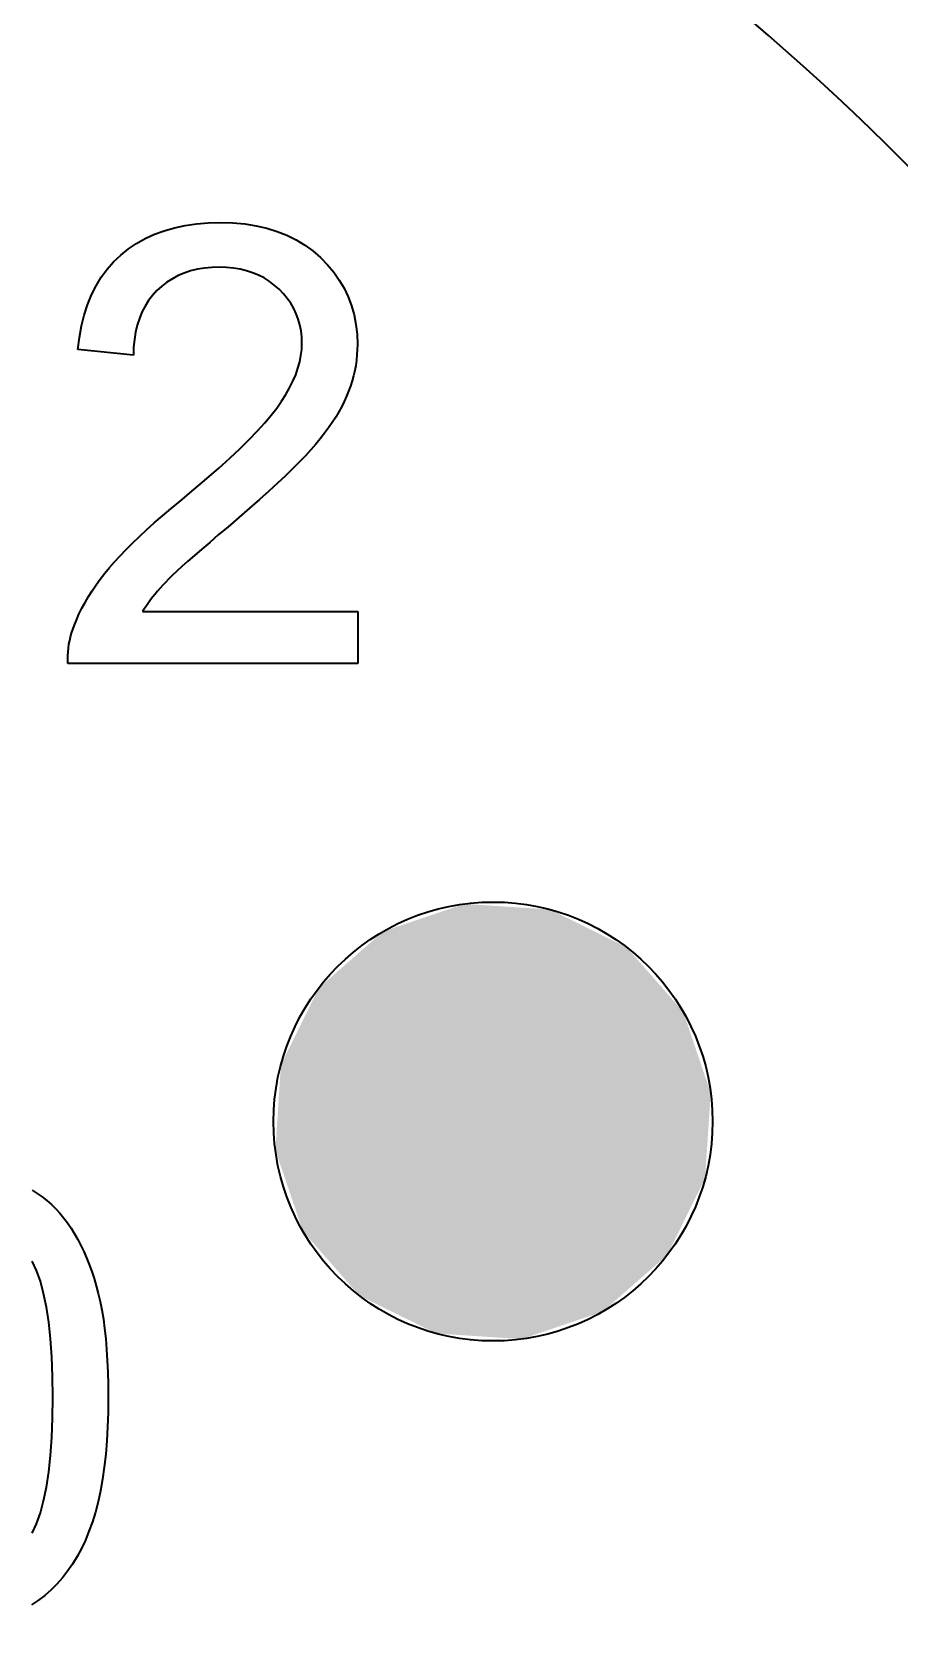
# Model space of a CAD drawing. Extents: x 23 to 417, y 3 to 294.
# Drawn here: x 371.069 to 373.637, y 99.157 to 103.936 of the extents above; entities that cross this region are included whole.
import ezdxf

# ---------------------------------------------------------------- set-up
doc = ezdxf.new("R2010")
doc.units = 0
doc.layers.get('0').update_dxf_attribs({"lineweight": 13})

# ---------------------------------------------------------------- blocks, each defined once
blk = doc.blocks.new('BLOCK2368')
at = {"color": 7, "lineweight": 5}
for points in [[(138.2359, 34.2367), (137.7578, 33.2673), (137.6928, 33.7605), (137.6763, 33.5075)], [(138.2359, 34.2367), (137.6928, 33.7605), (137.9957, 34.1552), (137.805, 33.988)], [(138.2359, 34.2367), (138.1525, 32.9645), (137.7578, 33.2673), (137.925, 33.0766)], [(138.2359, 34.2367), (138.6457, 33.0294), (138.1525, 32.9645), (138.4055, 32.9479)], [(138.2359, 34.2367), (138.4889, 34.2202), (138.8836, 33.9173), (138.7164, 34.108)], [(138.2359, 34.2367), (138.8836, 33.9173), (138.9485, 33.4241), (138.9651, 33.6771)], [(138.2359, 34.2367), (138.9485, 33.4241), (138.6457, 33.0294), (138.8364, 33.1966)]]:
    blk.add_solid(points, dxfattribs=at)

msp = doc.modelspace()

# ---------------------------------------------------------------- linework, layer by layer
at = {"color": 7, "lineweight": 35, "ltscale": 0.000787046}
msp.add_line((371.4597, 103.348), (371.49, 103.3567), dxfattribs=at)
at = {"color": 7, "lineweight": 35, "ltscale": 0.000812126}
msp.add_line((371.49, 103.3567), (371.5218, 103.3634), dxfattribs=at)
at = {"color": 7, "lineweight": 35, "ltscale": 0.000841738}
msp.add_line((371.5218, 103.3634), (371.5551, 103.3682), dxfattribs=at)
at = {"color": 7, "lineweight": 35, "ltscale": 0.000872839}
msp.add_line((371.5551, 103.3682), (371.5899, 103.3711), dxfattribs=at)
at = {"color": 7, "lineweight": 35, "ltscale": 0.000907842}
msp.add_line((371.5899, 103.3711), (371.6262, 103.372), dxfattribs=at)
at = {"color": 7, "lineweight": 35, "ltscale": 0.000916797}
msp.add_line((371.6262, 103.372), (371.6629, 103.371), dxfattribs=at)
at = {"color": 7, "lineweight": 35, "ltscale": 0.000880204}
msp.add_line((371.6629, 103.371), (371.6979, 103.3679), dxfattribs=at)
at = {"color": 7, "lineweight": 35, "ltscale": 0.000848122}
msp.add_line((371.6979, 103.3679), (371.7315, 103.3627), dxfattribs=at)
at = {"color": 7, "lineweight": 35, "ltscale": 0.000819751}
msp.add_line((371.7315, 103.3627), (371.7634, 103.3554), dxfattribs=at)
at = {"color": 7, "lineweight": 35, "ltscale": 0.000794664}
msp.add_line((371.7634, 103.3554), (371.7938, 103.3461), dxfattribs=at)
at = {"color": 7, "lineweight": 35, "ltscale": 0.000732018}
msp.add_line((371.3537, 103.2941), (371.3779, 103.3105), dxfattribs=at)
at = {"color": 7, "lineweight": 35, "ltscale": 0.000738019}
msp.add_line((371.3779, 103.3105), (371.4037, 103.3249), dxfattribs=at)
at = {"color": 7, "lineweight": 35, "ltscale": 0.000749575}
msp.add_line((371.4037, 103.3249), (371.4309, 103.3374), dxfattribs=at)
at = {"color": 7, "lineweight": 35, "ltscale": 0.000767219}
msp.add_line((371.4309, 103.3374), (371.4597, 103.348), dxfattribs=at)
at = {"color": 7, "lineweight": 35, "ltscale": 0.000775593}
msp.add_line((371.7938, 103.3461), (371.8227, 103.3347), dxfattribs=at)
at = {"color": 7, "lineweight": 35, "ltscale": 0.000760245}
msp.add_line((371.8227, 103.3347), (371.8499, 103.3212), dxfattribs=at)
at = {"color": 7, "lineweight": 35, "ltscale": 0.000751167}
msp.add_line((371.8499, 103.3212), (371.8756, 103.3057), dxfattribs=at)
at = {"color": 7, "lineweight": 35, "ltscale": 0.000747791}
msp.add_line((371.8756, 103.3057), (371.8998, 103.288), dxfattribs=at)
at = {"color": 7, "lineweight": 35, "ltscale": 0.000728162}
msp.add_line((371.3099, 103.2557), (371.3309, 103.2758), dxfattribs=at)
at = {"color": 7, "lineweight": 35, "ltscale": 0.000729103}
msp.add_line((371.3309, 103.2758), (371.3537, 103.2941), dxfattribs=at)
at = {"color": 7, "lineweight": 35, "ltscale": 0.000750056}
msp.add_line((371.8998, 103.288), (371.9224, 103.2683), dxfattribs=at)
at = {"color": 7, "lineweight": 35, "ltscale": 0.000741726}
msp.add_line((371.9224, 103.2683), (371.9431, 103.2471), dxfattribs=at)
at = {"color": 7, "lineweight": 35, "ltscale": 0.0007425}
msp.add_line((371.2578, 103.1849), (371.2733, 103.2102), dxfattribs=at)
at = {"color": 7, "lineweight": 35, "ltscale": 0.00073259}
msp.add_line((371.2733, 103.2102), (371.2907, 103.2339), dxfattribs=at)
at = {"color": 7, "lineweight": 35, "ltscale": 0.000727395}
msp.add_line((371.2907, 103.2339), (371.3099, 103.2557), dxfattribs=at)
at = {"color": 7, "lineweight": 35, "ltscale": 0.000482012}
msp.add_line((371.5009, 103.215), (371.4839, 103.206), dxfattribs=at)
at = {"color": 7, "lineweight": 35, "ltscale": 0.000488907}
msp.add_line((371.5189, 103.2226), (371.5009, 103.215), dxfattribs=at)
at = {"color": 7, "lineweight": 35, "ltscale": 0.000496989}
msp.add_line((371.5378, 103.2288), (371.5189, 103.2226), dxfattribs=at)
at = {"color": 7, "lineweight": 35, "ltscale": 0.000510549}
msp.add_line((371.5577, 103.2337), (371.5378, 103.2288), dxfattribs=at)
at = {"color": 7, "lineweight": 35, "ltscale": 0.00052586}
msp.add_line((371.5784, 103.2372), (371.5577, 103.2337), dxfattribs=at)
at = {"color": 7, "lineweight": 35, "ltscale": 0.000543998}
msp.add_line((371.6001, 103.2392), (371.5784, 103.2372), dxfattribs=at)
at = {"color": 7, "lineweight": 35, "ltscale": 0.000565604}
msp.add_line((371.6227, 103.2399), (371.6001, 103.2392), dxfattribs=at)
at = {"color": 7, "lineweight": 35, "ltscale": 0.000534842}
msp.add_line((371.6441, 103.2393), (371.6227, 103.2399), dxfattribs=at)
at = {"color": 7, "lineweight": 35, "ltscale": 0.000517026}
msp.add_line((371.6647, 103.2373), (371.6441, 103.2393), dxfattribs=at)
at = {"color": 7, "lineweight": 35, "ltscale": 0.000500584}
msp.add_line((371.6844, 103.2341), (371.6647, 103.2373), dxfattribs=at)
at = {"color": 7, "lineweight": 35, "ltscale": 0.000486661}
msp.add_line((371.7033, 103.2295), (371.6844, 103.2341), dxfattribs=at)
at = {"color": 7, "lineweight": 35, "ltscale": 0.000475489}
msp.add_line((371.7214, 103.2236), (371.7033, 103.2295), dxfattribs=at)
at = {"color": 7, "lineweight": 35, "ltscale": 0.00046823}
msp.add_line((371.7387, 103.2164), (371.7214, 103.2236), dxfattribs=at)
at = {"color": 7, "lineweight": 35, "ltscale": 0.000462851}
msp.add_line((371.7552, 103.208), (371.7387, 103.2164), dxfattribs=at)
at = {"color": 7, "lineweight": 35, "ltscale": 0.000724215}
msp.add_line((371.9431, 103.2471), (371.9617, 103.2248), dxfattribs=at)
at = {"color": 7, "lineweight": 35, "ltscale": 0.000710485}
msp.add_line((371.9617, 103.2248), (371.978, 103.2016), dxfattribs=at)
at = {"color": 7, "lineweight": 35, "ltscale": 0.00075803}
msp.add_line((371.2442, 103.1578), (371.2578, 103.1849), dxfattribs=at)
at = {"color": 7, "lineweight": 35, "ltscale": 0.00048717}
msp.add_line((371.4382, 103.1707), (371.4251, 103.1564), dxfattribs=at)
at = {"color": 7, "lineweight": 35, "ltscale": 0.00048538}
msp.add_line((371.4525, 103.1839), (371.4382, 103.1707), dxfattribs=at)
at = {"color": 7, "lineweight": 35, "ltscale": 0.000481197}
msp.add_line((371.4678, 103.1957), (371.4525, 103.1839), dxfattribs=at)
at = {"color": 7, "lineweight": 35, "ltscale": 0.000478967}
msp.add_line((371.4839, 103.206), (371.4678, 103.1957), dxfattribs=at)
at = {"color": 7, "lineweight": 35, "ltscale": 0.000460964}
msp.add_line((371.7708, 103.1982), (371.7552, 103.208), dxfattribs=at)
at = {"color": 7, "lineweight": 35, "ltscale": 0.000461981}
msp.add_line((371.7856, 103.1871), (371.7708, 103.1982), dxfattribs=at)
at = {"color": 7, "lineweight": 35, "ltscale": 0.000466554}
msp.add_line((371.7996, 103.1748), (371.7856, 103.1871), dxfattribs=at)
at = {"color": 7, "lineweight": 35, "ltscale": 0.000463987}
msp.add_line((371.8125, 103.1614), (371.7996, 103.1748), dxfattribs=at)
at = {"color": 7, "lineweight": 35, "ltscale": 0.000701423}
msp.add_line((371.978, 103.2016), (371.9922, 103.1774), dxfattribs=at)
at = {"color": 7, "lineweight": 35, "ltscale": 0.000698284}
msp.add_line((371.9922, 103.1774), (372.0042, 103.1521), dxfattribs=at)
at = {"color": 7, "lineweight": 35, "ltscale": 0.000803584}
msp.add_line((371.2226, 103.0983), (371.2325, 103.1289), dxfattribs=at)
at = {"color": 7, "lineweight": 35, "ltscale": 0.000779}
msp.add_line((371.2325, 103.1289), (371.2442, 103.1578), dxfattribs=at)
at = {"color": 7, "lineweight": 35, "ltscale": 0.000494161}
msp.add_line((371.4029, 103.1245), (371.3938, 103.1069), dxfattribs=at)
at = {"color": 7, "lineweight": 35, "ltscale": 0.000487195}
msp.add_line((371.4133, 103.141), (371.4029, 103.1245), dxfattribs=at)
at = {"color": 7, "lineweight": 35, "ltscale": 0.000485412}
msp.add_line((371.4251, 103.1564), (371.4133, 103.141), dxfattribs=at)
at = {"color": 7, "lineweight": 35, "ltscale": 0.000452207}
msp.add_line((371.824, 103.1475), (371.8125, 103.1614), dxfattribs=at)
at = {"color": 7, "lineweight": 35, "ltscale": 0.00044299}
msp.add_line((371.8342, 103.133), (371.824, 103.1475), dxfattribs=at)
at = {"color": 7, "lineweight": 35, "ltscale": 0.000437349}
msp.add_line((371.843, 103.1178), (371.8342, 103.133), dxfattribs=at)
at = {"color": 7, "lineweight": 35, "ltscale": 0.000435205}
msp.add_line((371.8505, 103.1021), (371.843, 103.1178), dxfattribs=at)
at = {"color": 7, "lineweight": 35, "ltscale": 0.000699868}
msp.add_line((372.0042, 103.1521), (372.014, 103.1259), dxfattribs=at)
at = {"color": 7, "lineweight": 35, "ltscale": 0.000706334}
msp.add_line((372.014, 103.1259), (372.0217, 103.0987), dxfattribs=at)
at = {"color": 7, "lineweight": 35, "ltscale": 0.000866404}
msp.add_line((371.2084, 103.0319), (371.2146, 103.066), dxfattribs=at)
at = {"color": 7, "lineweight": 35, "ltscale": 0.000833267}
msp.add_line((371.2146, 103.066), (371.2226, 103.0983), dxfattribs=at)
at = {"color": 7, "lineweight": 35, "ltscale": 0.000533819}
msp.add_line((371.3798, 103.0686), (371.3748, 103.0478), dxfattribs=at)
at = {"color": 7, "lineweight": 35, "ltscale": 0.000516916}
msp.add_line((371.3862, 103.0883), (371.3798, 103.0686), dxfattribs=at)
at = {"color": 7, "lineweight": 35, "ltscale": 0.000503471}
msp.add_line((371.3938, 103.1069), (371.3862, 103.0883), dxfattribs=at)
at = {"color": 7, "lineweight": 35, "ltscale": 0.000434517}
msp.add_line((371.8566, 103.0858), (371.8505, 103.1021), dxfattribs=at)
at = {"color": 7, "lineweight": 35, "ltscale": 0.000438943}
msp.add_line((371.8613, 103.0689), (371.8566, 103.0858), dxfattribs=at)
at = {"color": 7, "lineweight": 35, "ltscale": 0.000445653}
msp.add_line((371.8647, 103.0514), (371.8613, 103.0689), dxfattribs=at)
at = {"color": 7, "lineweight": 35, "ltscale": 0.000718157}
msp.add_line((372.0217, 103.0987), (372.0271, 103.0705), dxfattribs=at)
at = {"color": 7, "lineweight": 35, "ltscale": 0.00073461}
msp.add_line((372.0271, 103.0705), (372.0304, 103.0413), dxfattribs=at)
at = {"color": 7, "lineweight": 35, "ltscale": 0.000901986}
msp.add_line((371.2041, 102.9961), (371.2084, 103.0319), dxfattribs=at)
at = {"color": 7, "lineweight": 35, "ltscale": 0.000574981}
msp.add_line((371.3713, 103.026), (371.3691, 103.0031), dxfattribs=at)
at = {"color": 7, "lineweight": 35, "ltscale": 0.000552251}
msp.add_line((371.3748, 103.0478), (371.3713, 103.026), dxfattribs=at)
at = {"color": 7, "lineweight": 35, "ltscale": 0.000455092}
msp.add_line((371.8667, 103.0334), (371.8647, 103.0514), dxfattribs=at)
at = {"color": 7, "lineweight": 35, "ltscale": 0.00046694}
msp.add_line((371.8674, 103.0147), (371.8667, 103.0334), dxfattribs=at)
at = {"color": 7, "lineweight": 35, "ltscale": 0.000754735}
msp.add_line((372.0304, 103.0413), (372.0315, 103.0111), dxfattribs=at)
at = {"color": 7, "lineweight": 35, "ltscale": 0.004123}
msp.add_line((371.3682, 102.9792), (371.2041, 102.9961), dxfattribs=at)
at = {"color": 7, "lineweight": 35, "ltscale": 0.000598951}
msp.add_line((371.3691, 103.0031), (371.3682, 102.9792), dxfattribs=at)
at = {"color": 7, "lineweight": 35, "ltscale": 0.000475382}
msp.add_line((371.8607, 102.9594), (371.8644, 102.9781), dxfattribs=at)
at = {"color": 7, "lineweight": 35, "ltscale": 0.000464024}
msp.add_line((371.8644, 102.9781), (371.8667, 102.9965), dxfattribs=at)
at = {"color": 7, "lineweight": 35, "ltscale": 0.00045565}
msp.add_line((371.8667, 102.9965), (371.8674, 103.0147), dxfattribs=at)
at = {"color": 7, "lineweight": 35, "ltscale": 0.000389327}
msp.add_line((372.0302, 102.98), (372.0286, 102.9645), dxfattribs=at)
at = {"color": 7, "lineweight": 35, "ltscale": 0.000388521}
msp.add_line((372.0312, 102.9955), (372.0302, 102.98), dxfattribs=at)
at = {"color": 7, "lineweight": 35, "ltscale": 0.000389886}
msp.add_line((372.0315, 103.0111), (372.0312, 102.9955), dxfattribs=at)
at = {"color": 7, "lineweight": 35, "ltscale": 0.000505652}
msp.add_line((371.8488, 102.9215), (371.8555, 102.9405), dxfattribs=at)
at = {"color": 7, "lineweight": 35, "ltscale": 0.00048918}
msp.add_line((371.8555, 102.9405), (371.8607, 102.9594), dxfattribs=at)
at = {"color": 7, "lineweight": 35, "ltscale": 0.000392676}
msp.add_line((372.0235, 102.9338), (372.02, 102.9184), dxfattribs=at)
at = {"color": 7, "lineweight": 35, "ltscale": 0.000390921}
msp.add_line((372.0264, 102.9491), (372.0235, 102.9338), dxfattribs=at)
at = {"color": 7, "lineweight": 35, "ltscale": 0.000389448}
msp.add_line((372.0286, 102.9645), (372.0264, 102.9491), dxfattribs=at)
at = {"color": 7, "lineweight": 35, "ltscale": 0.000567628}
msp.add_line((371.8197, 102.8629), (371.8309, 102.8826), dxfattribs=at)
at = {"color": 7, "lineweight": 35, "ltscale": 0.000545147}
msp.add_line((371.8309, 102.8826), (371.8406, 102.9022), dxfattribs=at)
at = {"color": 7, "lineweight": 35, "ltscale": 0.000524387}
msp.add_line((371.8406, 102.9022), (371.8488, 102.9215), dxfattribs=at)
at = {"color": 7, "lineweight": 35, "ltscale": 0.000402514}
msp.add_line((372.011, 102.888), (372.0056, 102.8728), dxfattribs=at)
at = {"color": 7, "lineweight": 35, "ltscale": 0.000398835}
msp.add_line((372.0158, 102.9032), (372.011, 102.888), dxfattribs=at)
at = {"color": 7, "lineweight": 35, "ltscale": 0.000395316}
msp.add_line((372.02, 102.9184), (372.0158, 102.9032), dxfattribs=at)
at = {"color": 7, "lineweight": 35, "ltscale": 0.000616071}
msp.add_line((371.793, 102.8227), (371.8071, 102.8429), dxfattribs=at)
at = {"color": 7, "lineweight": 35, "ltscale": 0.000591155}
msp.add_line((371.8071, 102.8429), (371.8197, 102.8629), dxfattribs=at)
at = {"color": 7, "lineweight": 35, "ltscale": 0.000441225}
msp.add_line((371.9851, 102.8273), (371.9766, 102.8118), dxfattribs=at)
at = {"color": 7, "lineweight": 35, "ltscale": 0.00042801}
msp.add_line((371.9927, 102.8426), (371.9851, 102.8273), dxfattribs=at)
at = {"color": 7, "lineweight": 35, "ltscale": 0.000415519}
msp.add_line((371.9996, 102.8577), (371.9927, 102.8426), dxfattribs=at)
at = {"color": 7, "lineweight": 35, "ltscale": 0.000406379}
msp.add_line((372.0056, 102.8728), (371.9996, 102.8577), dxfattribs=at)
at = {"color": 7, "lineweight": 35, "ltscale": 0.000735794}
msp.add_line((371.7576, 102.7792), (371.7766, 102.8017), dxfattribs=at)
at = {"color": 7, "lineweight": 35, "ltscale": 0.000665199}
msp.add_line((371.7766, 102.8017), (371.793, 102.8227), dxfattribs=at)
at = {"color": 7, "lineweight": 35, "ltscale": 0.000484594}
msp.add_line((371.9571, 102.7804), (371.9461, 102.7644), dxfattribs=at)
at = {"color": 7, "lineweight": 35, "ltscale": 0.00046989}
msp.add_line((371.9673, 102.7962), (371.9571, 102.7804), dxfattribs=at)
at = {"color": 7, "lineweight": 35, "ltscale": 0.000455016}
msp.add_line((371.9766, 102.8118), (371.9673, 102.7962), dxfattribs=at)
at = {"color": 7, "lineweight": 35, "ltscale": 0.000882047}
msp.add_line((371.7113, 102.7299), (371.7359, 102.7553), dxfattribs=at)
at = {"color": 7, "lineweight": 35, "ltscale": 0.000808806}
msp.add_line((371.7359, 102.7553), (371.7576, 102.7792), dxfattribs=at)
at = {"color": 7, "lineweight": 35, "ltscale": 0.000532968}
msp.add_line((371.9215, 102.732), (371.908, 102.7156), dxfattribs=at)
at = {"color": 7, "lineweight": 35, "ltscale": 0.000515825}
msp.add_line((371.9342, 102.7483), (371.9215, 102.732), dxfattribs=at)
at = {"color": 7, "lineweight": 35, "ltscale": 0.000500123}
msp.add_line((371.9461, 102.7644), (371.9342, 102.7483), dxfattribs=at)
at = {"color": 7, "lineweight": 35, "ltscale": 0.001031}
msp.add_line((371.6541, 102.6748), (371.6841, 102.7031), dxfattribs=at)
at = {"color": 7, "lineweight": 35, "ltscale": 0.000955583}
msp.add_line((371.6841, 102.7031), (371.7113, 102.7299), dxfattribs=at)
at = {"color": 7, "lineweight": 35, "ltscale": 0.000585495}
msp.add_line((371.8936, 102.699), (371.8778, 102.6817), dxfattribs=at)
at = {"color": 7, "lineweight": 35, "ltscale": 0.000549109}
msp.add_line((371.908, 102.7156), (371.8936, 102.699), dxfattribs=at)
at = {"color": 7, "lineweight": 35, "ltscale": 0.001181}
msp.add_line((371.5858, 102.614), (371.6213, 102.6451), dxfattribs=at)
at = {"color": 7, "lineweight": 35, "ltscale": 0.001106}
msp.add_line((371.6213, 102.6451), (371.6541, 102.6748), dxfattribs=at)
at = {"color": 7, "lineweight": 35, "ltscale": 0.00075471}
msp.add_line((371.8403, 102.6434), (371.8187, 102.6224), dxfattribs=at)
at = {"color": 7, "lineweight": 35, "ltscale": 0.000698163}
msp.add_line((371.86, 102.6632), (371.8403, 102.6434), dxfattribs=at)
at = {"color": 7, "lineweight": 35, "ltscale": 0.000641184}
msp.add_line((371.8778, 102.6817), (371.86, 102.6632), dxfattribs=at)
at = {"color": 7, "lineweight": 35, "ltscale": 0.001256}
msp.add_line((371.5475, 102.5814), (371.5858, 102.614), dxfattribs=at)
at = {"color": 7, "lineweight": 35, "ltscale": 0.000868328}
msp.add_line((371.7951, 102.6001), (371.7695, 102.5766), dxfattribs=at)
at = {"color": 7, "lineweight": 35, "ltscale": 0.000811072}
msp.add_line((371.8187, 102.6224), (371.7951, 102.6001), dxfattribs=at)
at = {"color": 7, "lineweight": 35, "ltscale": 0.00086569}
msp.add_line((371.4799, 102.5253), (371.5065, 102.5474), dxfattribs=at)
at = {"color": 7, "lineweight": 35, "ltscale": 0.001333}
for p, q in [((371.5065, 102.5474), (371.5475, 102.5814)), ((371.123, 99.7209), (371.1267, 99.7741))]:
    msp.add_line(p, q, dxfattribs=at)
at = {"color": 7, "lineweight": 35, "ltscale": 0.000983133}
msp.add_line((371.7419, 102.5519), (371.7124, 102.5259), dxfattribs=at)
at = {"color": 7, "lineweight": 35, "ltscale": 0.000926067}
msp.add_line((371.7695, 102.5766), (371.7419, 102.5519), dxfattribs=at)
at = {"color": 7, "lineweight": 35, "ltscale": 0.000799659}
msp.add_line((371.4303, 102.4827), (371.4545, 102.5037), dxfattribs=at)
at = {"color": 7, "lineweight": 35, "ltscale": 0.000832443}
msp.add_line((371.4545, 102.5037), (371.4799, 102.5253), dxfattribs=at)
at = {"color": 7, "lineweight": 35, "ltscale": 0.001097}
msp.add_line((371.6809, 102.4987), (371.6475, 102.4702), dxfattribs=at)
at = {"color": 7, "lineweight": 35, "ltscale": 0.00104}
msp.add_line((371.7124, 102.5259), (371.6809, 102.4987), dxfattribs=at)
at = {"color": 7, "lineweight": 35, "ltscale": 0.000733397}
msp.add_line((371.386, 102.4423), (371.4075, 102.4622), dxfattribs=at)
at = {"color": 7, "lineweight": 35, "ltscale": 0.000766593}
msp.add_line((371.4075, 102.4622), (371.4303, 102.4827), dxfattribs=at)
at = {"color": 7, "lineweight": 35, "ltscale": 0.000841569}
msp.add_line((371.6198, 102.4469), (371.5942, 102.4251), dxfattribs=at)
at = {"color": 7, "lineweight": 35, "ltscale": 0.000905521}
msp.add_line((371.6475, 102.4702), (371.6198, 102.4469), dxfattribs=at)
at = {"color": 7, "lineweight": 35, "ltscale": 0.000637252}
msp.add_line((371.3291, 102.3856), (371.3468, 102.404), dxfattribs=at)
at = {"color": 7, "lineweight": 35, "ltscale": 0.000669069}
msp.add_line((371.3468, 102.404), (371.3658, 102.4229), dxfattribs=at)
at = {"color": 7, "lineweight": 35, "ltscale": 0.000701113}
msp.add_line((371.3658, 102.4229), (371.386, 102.4423), dxfattribs=at)
at = {"color": 7, "lineweight": 35, "ltscale": 0.000712915}
msp.add_line((371.5706, 102.4048), (371.549, 102.3861), dxfattribs=at)
at = {"color": 7, "lineweight": 35, "ltscale": 0.000776853}
msp.add_line((371.5942, 102.4251), (371.5706, 102.4048), dxfattribs=at)
at = {"color": 7, "lineweight": 35, "ltscale": 0.000552066}
msp.add_line((371.2836, 102.3334), (371.2977, 102.3505), dxfattribs=at)
at = {"color": 7, "lineweight": 35, "ltscale": 0.000573595}
msp.add_line((371.2977, 102.3505), (371.3128, 102.3678), dxfattribs=at)
at = {"color": 7, "lineweight": 35, "ltscale": 0.000605447}
msp.add_line((371.3128, 102.3678), (371.3291, 102.3856), dxfattribs=at)
at = {"color": 7, "lineweight": 35, "ltscale": 0.000520208}
msp.add_line((371.5122, 102.3534), (371.4968, 102.3394), dxfattribs=at)
at = {"color": 7, "lineweight": 35, "ltscale": 0.000584053}
msp.add_line((371.5296, 102.369), (371.5122, 102.3534), dxfattribs=at)
at = {"color": 7, "lineweight": 35, "ltscale": 0.000648648}
msp.add_line((371.549, 102.3861), (371.5296, 102.369), dxfattribs=at)
at = {"color": 7, "lineweight": 35, "ltscale": 0.00053068}
msp.add_line((371.2578, 102.2992), (371.2703, 102.3163), dxfattribs=at)
at = {"color": 7, "lineweight": 35, "ltscale": 0.000541792}
msp.add_line((371.2703, 102.3163), (371.2836, 102.3334), dxfattribs=at)
at = {"color": 7, "lineweight": 35, "ltscale": 0.000293666}
msp.add_line((371.4631, 102.3066), (371.4551, 102.298), dxfattribs=at)
at = {"color": 7, "lineweight": 35, "ltscale": 0.000327892}
msp.add_line((371.4722, 102.316), (371.4631, 102.3066), dxfattribs=at)
at = {"color": 7, "lineweight": 35, "ltscale": 0.000392445}
msp.add_line((371.4835, 102.3269), (371.4722, 102.316), dxfattribs=at)
at = {"color": 7, "lineweight": 35, "ltscale": 0.000455732}
msp.add_line((371.4968, 102.3394), (371.4835, 102.3269), dxfattribs=at)
at = {"color": 7, "lineweight": 35, "ltscale": 0.000501378}
msp.add_line((371.2252, 102.2474), (371.2353, 102.2647), dxfattribs=at)
at = {"color": 7, "lineweight": 35, "ltscale": 0.000510874}
msp.add_line((371.2353, 102.2647), (371.2462, 102.282), dxfattribs=at)
at = {"color": 7, "lineweight": 35, "ltscale": 0.000519495}
msp.add_line((371.2462, 102.282), (371.2578, 102.2992), dxfattribs=at)
at = {"color": 7, "lineweight": 35, "ltscale": 0.00026801}
msp.add_line((371.4192, 102.2548), (371.4129, 102.2462), dxfattribs=at)
at = {"color": 7, "lineweight": 35, "ltscale": 0.000272364}
msp.add_line((371.4258, 102.2635), (371.4192, 102.2548), dxfattribs=at)
at = {"color": 7, "lineweight": 35, "ltscale": 0.000275634}
msp.add_line((371.4327, 102.2721), (371.4258, 102.2635), dxfattribs=at)
at = {"color": 7, "lineweight": 35, "ltscale": 0.000281039}
msp.add_line((371.4399, 102.2808), (371.4327, 102.2721), dxfattribs=at)
at = {"color": 7, "lineweight": 35, "ltscale": 0.000284749}
msp.add_line((371.4473, 102.2894), (371.4399, 102.2808), dxfattribs=at)
at = {"color": 7, "lineweight": 35, "ltscale": 0.000289738}
msp.add_line((371.4551, 102.298), (371.4473, 102.2894), dxfattribs=at)
at = {"color": 7, "lineweight": 35, "ltscale": 0.000477793}
msp.add_line((371.1996, 102.1951), (371.2073, 102.2126), dxfattribs=at)
at = {"color": 7, "lineweight": 35, "ltscale": 0.000484813}
msp.add_line((371.2073, 102.2126), (371.2158, 102.23), dxfattribs=at)
at = {"color": 7, "lineweight": 35, "ltscale": 0.000492981}
msp.add_line((371.2158, 102.23), (371.2252, 102.2474), dxfattribs=at)
at = {"color": 7, "lineweight": 35, "ltscale": 0.000256747}
msp.add_line((371.4011, 102.2288), (371.3957, 102.2201), dxfattribs=at)
at = {"color": 7, "lineweight": 35, "ltscale": 0.01594}
msp.add_line((371.3957, 102.2201), (372.0333, 102.2201), dxfattribs=at)
at = {"color": 7, "lineweight": 35, "ltscale": 0.000259549}
msp.add_line((371.4069, 102.2375), (371.4011, 102.2288), dxfattribs=at)
at = {"color": 7, "lineweight": 35, "ltscale": 0.000263996}
msp.add_line((371.4129, 102.2462), (371.4069, 102.2375), dxfattribs=at)
at = {"color": 7, "lineweight": 35, "ltscale": 0.003835}
msp.add_line((372.0333, 102.2201), (372.0333, 102.0667), dxfattribs=at)
at = {"color": 7, "lineweight": 35, "ltscale": 0.000282445}
msp.add_line((371.1853, 102.1561), (371.1887, 102.1669), dxfattribs=at)
at = {"color": 7, "lineweight": 35, "ltscale": 0.000284107}
msp.add_line((371.1887, 102.1669), (371.1926, 102.1776), dxfattribs=at)
at = {"color": 7, "lineweight": 35, "ltscale": 0.000471867}
msp.add_line((371.1926, 102.1776), (371.1996, 102.1951), dxfattribs=at)
at = {"color": 7, "lineweight": 35, "ltscale": 0.000282241}
msp.add_line((371.1749, 102.1009), (371.1761, 102.1121), dxfattribs=at)
at = {"color": 7, "lineweight": 35, "ltscale": 0.000281303}
msp.add_line((371.1761, 102.1121), (371.1777, 102.1233), dxfattribs=at)
at = {"color": 7, "lineweight": 35, "ltscale": 0.000280513}
msp.add_line((371.1777, 102.1233), (371.1798, 102.1343), dxfattribs=at)
at = {"color": 7, "lineweight": 35, "ltscale": 0.000281485}
msp.add_line((371.1798, 102.1343), (371.1824, 102.1453), dxfattribs=at)
at = {"color": 7, "lineweight": 35, "ltscale": 0.000281293}
msp.add_line((371.1824, 102.1453), (371.1853, 102.1561), dxfattribs=at)
at = {"color": 7, "lineweight": 35, "ltscale": 0.000284745}
msp.add_line((371.1738, 102.0782), (371.1741, 102.0896), dxfattribs=at)
at = {"color": 7, "lineweight": 35, "ltscale": 0.000287165}
msp.add_line((371.174, 102.0667), (371.1738, 102.0782), dxfattribs=at)
at = {"color": 7, "lineweight": 35, "ltscale": 0.021482}
msp.add_line((372.0333, 102.0667), (371.174, 102.0667), dxfattribs=at)
at = {"color": 7, "lineweight": 35, "ltscale": 0.000283313}
msp.add_line((371.1741, 102.0896), (371.1749, 102.1009), dxfattribs=at)
at = {"color": 7, "lineweight": 35, "ltscale": 0.00044351}
msp.add_line((371.069, 100.5066), (371.0839, 100.497), dxfattribs=at)
at = {"color": 7, "lineweight": 35, "ltscale": 0.000442281}
msp.add_line((371.0839, 100.497), (371.0983, 100.4867), dxfattribs=at)
at = {"color": 7, "lineweight": 35, "ltscale": 0.000443315}
msp.add_line((371.0983, 100.4867), (371.1122, 100.4757), dxfattribs=at)
at = {"color": 7, "lineweight": 35, "ltscale": 0.000444034}
msp.add_line((371.1122, 100.4757), (371.1255, 100.4639), dxfattribs=at)
at = {"color": 7, "lineweight": 35, "ltscale": 0.000447118}
msp.add_line((371.1255, 100.4639), (371.1383, 100.4514), dxfattribs=at)
at = {"color": 7, "lineweight": 35, "ltscale": 0.000450311}
msp.add_line((371.1383, 100.4514), (371.1505, 100.4381), dxfattribs=at)
at = {"color": 7, "lineweight": 35, "ltscale": 0.000455643}
msp.add_line((371.1505, 100.4381), (371.1621, 100.4241), dxfattribs=at)
at = {"color": 7, "lineweight": 35, "ltscale": 0.00046178}
msp.add_line((371.1621, 100.4241), (371.1732, 100.4094), dxfattribs=at)
at = {"color": 7, "lineweight": 35, "ltscale": 0.000469607}
msp.add_line((371.1732, 100.4094), (371.1838, 100.3939), dxfattribs=at)
at = {"color": 7, "lineweight": 35, "ltscale": 0.00047656}
msp.add_line((371.1838, 100.3939), (371.1939, 100.3777), dxfattribs=at)
at = {"color": 7, "lineweight": 35, "ltscale": 0.000486864}
msp.add_line((371.1939, 100.3777), (371.2035, 100.3607), dxfattribs=at)
at = {"color": 7, "lineweight": 35, "ltscale": 0.000495968}
msp.add_line((371.2035, 100.3607), (371.2127, 100.3431), dxfattribs=at)
at = {"color": 7, "lineweight": 35, "ltscale": 0.000506611}
msp.add_line((371.2127, 100.3431), (371.2214, 100.3249), dxfattribs=at)
at = {"color": 7, "lineweight": 35, "ltscale": 0.000759295}
msp.add_line((371.0817, 100.269), (371.069, 100.2966), dxfattribs=at)
at = {"color": 7, "lineweight": 35, "ltscale": 0.00051835}
msp.add_line((371.2214, 100.3249), (371.2297, 100.3058), dxfattribs=at)
at = {"color": 7, "lineweight": 35, "ltscale": 0.000529695}
msp.add_line((371.2297, 100.3058), (371.2375, 100.2862), dxfattribs=at)
at = {"color": 7, "lineweight": 35, "ltscale": 0.000845248}
msp.add_line((371.093, 100.2371), (371.0817, 100.269), dxfattribs=at)
at = {"color": 7, "lineweight": 35, "ltscale": 0.000541541}
msp.add_line((371.2375, 100.2862), (371.245, 100.2658), dxfattribs=at)
at = {"color": 7, "lineweight": 35, "ltscale": 0.000554521}
msp.add_line((371.245, 100.2658), (371.2519, 100.2448), dxfattribs=at)
at = {"color": 7, "lineweight": 35, "ltscale": 0.000936612}
for p, q in [((371.1027, 100.2009), (371.093, 100.2371)), ((371.093, 99.5506), (371.1027, 99.5868))]:
    msp.add_line(p, q, dxfattribs=at)
at = {"color": 7, "lineweight": 35, "ltscale": 0.001033}
msp.add_line((371.111, 100.1604), (371.1027, 100.2009), dxfattribs=at)
at = {"color": 7, "lineweight": 35, "ltscale": 0.000568105}
msp.add_line((371.2519, 100.2448), (371.2584, 100.223), dxfattribs=at)
at = {"color": 7, "lineweight": 35, "ltscale": 0.000581049}
msp.add_line((371.2584, 100.223), (371.2645, 100.2006), dxfattribs=at)
at = {"color": 7, "lineweight": 35, "ltscale": 0.000605741}
msp.add_line((371.2645, 100.2006), (371.2701, 100.177), dxfattribs=at)
at = {"color": 7, "lineweight": 35, "ltscale": 0.001133}
msp.add_line((371.1177, 100.1156), (371.111, 100.1604), dxfattribs=at)
at = {"color": 7, "lineweight": 35, "ltscale": 0.000641427}
msp.add_line((371.2701, 100.177), (371.275, 100.1518), dxfattribs=at)
at = {"color": 7, "lineweight": 35, "ltscale": 0.000677981}
msp.add_line((371.275, 100.1518), (371.2794, 100.125), dxfattribs=at)
at = {"color": 7, "lineweight": 35, "ltscale": 0.001235}
msp.add_line((371.123, 100.0665), (371.1177, 100.1156), dxfattribs=at)
at = {"color": 7, "lineweight": 35, "ltscale": 0.000715027}
msp.add_line((371.2794, 100.125), (371.2832, 100.0967), dxfattribs=at)
at = {"color": 7, "lineweight": 35, "ltscale": 0.001339}
msp.add_line((371.1267, 100.0131), (371.123, 100.0665), dxfattribs=at)
at = {"color": 7, "lineweight": 35, "ltscale": 0.000752613}
msp.add_line((371.2832, 100.0967), (371.2865, 100.0668), dxfattribs=at)
at = {"color": 7, "lineweight": 35, "ltscale": 0.000790709}
msp.add_line((371.2865, 100.0668), (371.2891, 100.0352), dxfattribs=at)
at = {"color": 7, "lineweight": 35, "ltscale": 0.001445}
msp.add_line((371.129, 99.9553), (371.1267, 100.0131), dxfattribs=at)
at = {"color": 7, "lineweight": 35, "ltscale": 0.000829283}
msp.add_line((371.2891, 100.0352), (371.2911, 100.0021), dxfattribs=at)
at = {"color": 7, "lineweight": 35, "ltscale": 0.000868136}
msp.add_line((371.2911, 100.0021), (371.2926, 99.9674), dxfattribs=at)
at = {"color": 7, "lineweight": 35, "ltscale": 0.000907273}
msp.add_line((371.2926, 99.9674), (371.2935, 99.9312), dxfattribs=at)
at = {"color": 7, "lineweight": 35, "ltscale": 0.001551}
msp.add_line((371.1297, 99.8933), (371.129, 99.9553), dxfattribs=at)
at = {"color": 7, "lineweight": 35, "ltscale": 0.000946718}
msp.add_line((371.2935, 99.9312), (371.2938, 99.8933), dxfattribs=at)
at = {"color": 7, "lineweight": 35, "ltscale": 0.001543}
msp.add_line((371.129, 99.8316), (371.1297, 99.8933), dxfattribs=at)
at = {"color": 7, "lineweight": 35, "ltscale": 0.001122}
msp.add_line((371.2938, 99.8933), (371.2933, 99.8484), dxfattribs=at)
at = {"color": 7, "lineweight": 35, "ltscale": 0.001438}
msp.add_line((371.1267, 99.7741), (371.129, 99.8316), dxfattribs=at)
at = {"color": 7, "lineweight": 35, "ltscale": 0.001079}
msp.add_line((371.2933, 99.8484), (371.2919, 99.8053), dxfattribs=at)
at = {"color": 7, "lineweight": 35, "ltscale": 0.001035}
msp.add_line((371.2919, 99.8053), (371.2895, 99.764), dxfattribs=at)
at = {"color": 7, "lineweight": 35, "ltscale": 0.000951623}
msp.add_line((371.2863, 99.7244), (371.282, 99.6866), dxfattribs=at)
at = {"color": 7, "lineweight": 35, "ltscale": 0.000992752}
msp.add_line((371.2895, 99.764), (371.2863, 99.7244), dxfattribs=at)
at = {"color": 7, "lineweight": 35, "ltscale": 0.001231}
msp.add_line((371.1177, 99.672), (371.123, 99.7209), dxfattribs=at)
at = {"color": 7, "lineweight": 35, "ltscale": 0.000910272}
msp.add_line((371.282, 99.6866), (371.2769, 99.6505), dxfattribs=at)
at = {"color": 7, "lineweight": 35, "ltscale": 0.001032}
msp.add_line((371.1027, 99.5868), (371.111, 99.6273), dxfattribs=at)
at = {"color": 7, "lineweight": 35, "ltscale": 0.00113}
msp.add_line((371.111, 99.6273), (371.1177, 99.672), dxfattribs=at)
at = {"color": 7, "lineweight": 35, "ltscale": 0.000870915}
msp.add_line((371.2769, 99.6505), (371.2707, 99.6162), dxfattribs=at)
at = {"color": 7, "lineweight": 35, "ltscale": 0.000794592}
msp.add_line((371.2637, 99.5837), (371.2557, 99.5529), dxfattribs=at)
at = {"color": 7, "lineweight": 35, "ltscale": 0.000831744}
msp.add_line((371.2707, 99.6162), (371.2637, 99.5837), dxfattribs=at)
at = {"color": 7, "lineweight": 35, "ltscale": 0.000846167}
msp.add_line((371.0817, 99.5187), (371.093, 99.5506), dxfattribs=at)
at = {"color": 7, "lineweight": 35, "ltscale": 0.000758107}
msp.add_line((371.2557, 99.5529), (371.2468, 99.524), dxfattribs=at)
at = {"color": 7, "lineweight": 35, "ltscale": 0.000761538}
msp.add_line((371.069, 99.491), (371.0817, 99.5187), dxfattribs=at)
at = {"color": 7, "lineweight": 35, "ltscale": 0.000708479}
msp.add_line((371.2369, 99.4965), (371.2261, 99.4703), dxfattribs=at)
at = {"color": 7, "lineweight": 35, "ltscale": 0.000729875}
msp.add_line((371.2468, 99.524), (371.2369, 99.4965), dxfattribs=at)
at = {"color": 7, "lineweight": 35, "ltscale": 0.000670485}
msp.add_line((371.2144, 99.4454), (371.2017, 99.4217), dxfattribs=at)
at = {"color": 7, "lineweight": 35, "ltscale": 0.00068858}
msp.add_line((371.2261, 99.4703), (371.2144, 99.4454), dxfattribs=at)
at = {"color": 7, "lineweight": 35, "ltscale": 0.000640058}
msp.add_line((371.1881, 99.3994), (371.1736, 99.3783), dxfattribs=at)
at = {"color": 7, "lineweight": 35, "ltscale": 0.000653754}
msp.add_line((371.2017, 99.4217), (371.1881, 99.3994), dxfattribs=at)
at = {"color": 7, "lineweight": 35, "ltscale": 0.000610858}
msp.add_line((371.1418, 99.3399), (371.1245, 99.3227), dxfattribs=at)
at = {"color": 7, "lineweight": 35, "ltscale": 0.000618316}
msp.add_line((371.1581, 99.3585), (371.1418, 99.3399), dxfattribs=at)
at = {"color": 7, "lineweight": 35, "ltscale": 0.000628551}
msp.add_line((371.1736, 99.3783), (371.1581, 99.3585), dxfattribs=at)
at = {"color": 7, "lineweight": 35, "ltscale": 0.000601097}
msp.add_line((371.087, 99.2921), (371.0668, 99.2791), dxfattribs=at)
at = {"color": 7, "lineweight": 35, "ltscale": 0.000602454}
msp.add_line((371.1062, 99.3067), (371.087, 99.2921), dxfattribs=at)
at = {"color": 7, "lineweight": 35, "ltscale": 0.000606546}
msp.add_line((371.1245, 99.3227), (371.1062, 99.3067), dxfattribs=at)
at = {"color": 7, "lineweight": 35}
for centre, radius in [((368.4926, 98.435), 10.8966), ((368.4926, 98.435), 9.2456), ((368.4926, 98.435), 9.1465), ((368.4926, 98.435), 9.1465), ((368.4926, 98.435), 8.5852), ((372.4331, 100.71), 0.65)]:
    msp.add_circle(centre, radius, dxfattribs=at)
for radius, start, end in [(10.2362, 24.09031, 280.44058), (7.2644, 300.13355, 439.69111)]:
    msp.add_arc((368.4926, 98.435), radius, start, end, dxfattribs=at)
msp.add_open_spline([(358.4259, 96.58), (358.1183, 98.413), (358.4798, 101.6902), (360.984, 105.5244), (364.2973, 107.7923), (368.2068, 108.6129), (371.5941, 107.9727), (373.4241, 106.963), (374.056, 106.5117)], degree=3, knots=[0, 0, 0, 0, 4.288877, 7.335284, 10.366563, 13.381184, 16.378429, 18.171021, 18.171021, 18.171021, 18.171021], dxfattribs=at)

# ---------------------------------------------------------------- block references
at = {"lineweight": 0}
msp.add_blockref('BLOCK2368', (234.1124, 67.1177), dxfattribs=at)

doc.saveas('drawing.dxf')
